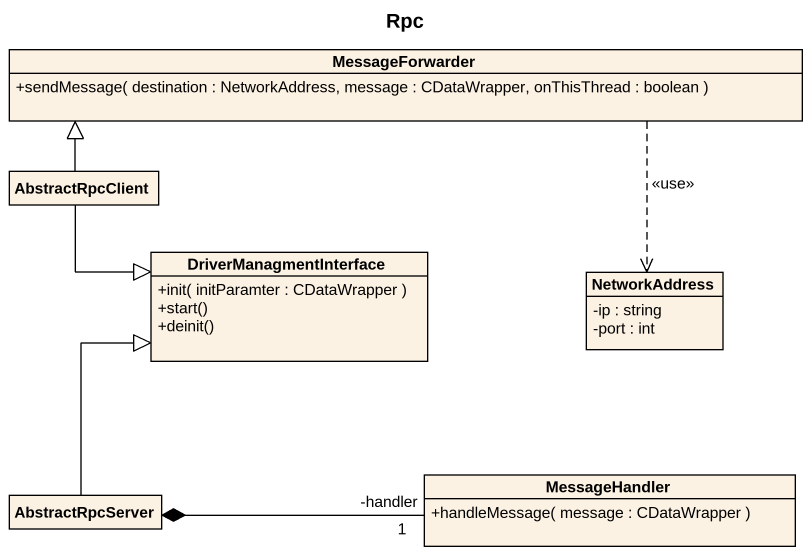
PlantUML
@startuml
title Rpc
hide circle
hide empty members
skinparam classAttributeIconSize 0
class MessageForwarder {
  +sendMessage( destination : NetworkAddress, message : CDataWrapper, onThisThread : boolean )
}
class AbstractRpcClient
class DriverManagmentInterface {
  +init( initParamter : CDataWrapper )
  +start()
  +deinit()
}
class NetworkAddress {
  -ip : string
  -port : int
}
class MessageHandler {
  +handleMessage( message : CDataWrapper )
}
class AbstractRpcServer
MessageForwarder ..> NetworkAddress : <<use>>
AbstractRpcClient -right-|> MessageForwarder
AbstractRpcClient -right-|> DriverManagmentInterface
AbstractRpcServer -up-|> DriverManagmentInterface
AbstractRpcServer *-right- "1\n-handler" MessageHandler
@enduml
